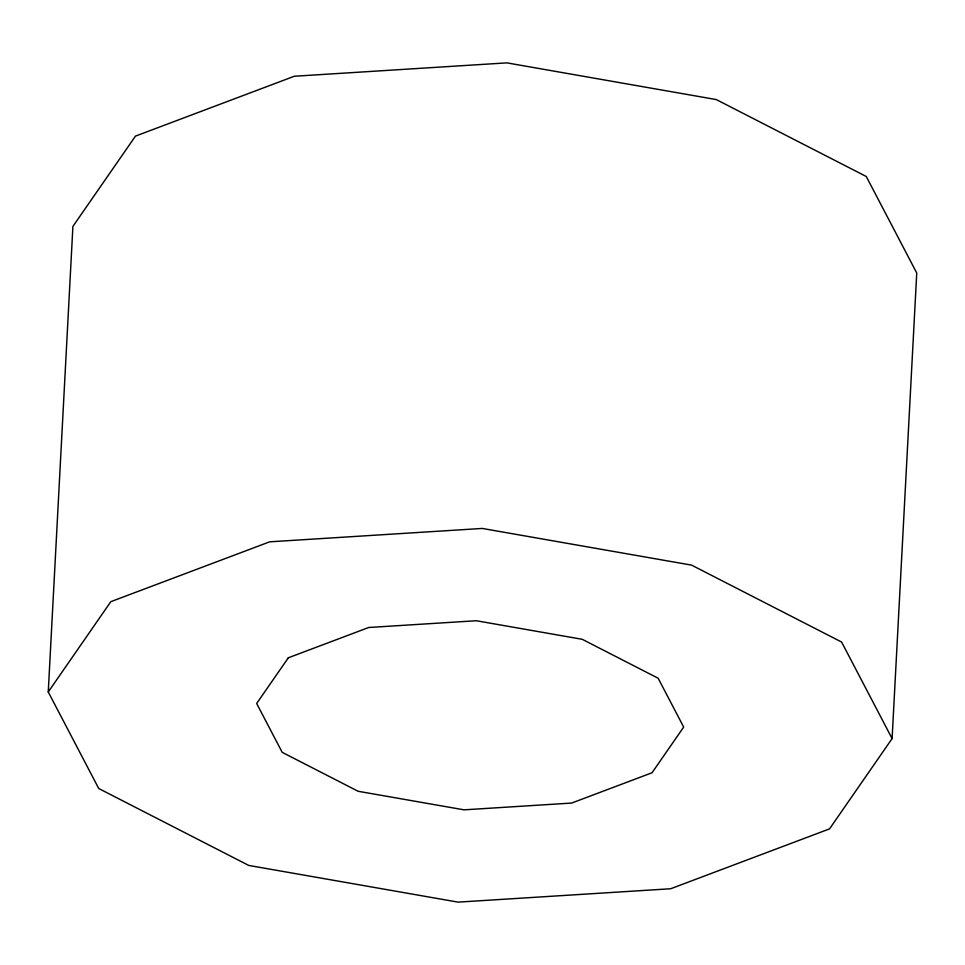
<?xml version="1.0" encoding="UTF-8"?>
<svg xmlns="http://www.w3.org/2000/svg" width="965" height="965" viewBox="0 0 965 965"><rect width="100%" height="100%" fill="white"/><g stroke="black" fill="none" stroke-linecap="round" stroke-linejoin="round"><path stroke-width="1.45" d="M48.25 691.977L72.906 226.401L135.474 136.113L294.325 76.247L506.902 62.87L716.247 99.564L866.268 176.486L916.75 273.023L892.094 738.599L829.526 828.887L670.675 888.753L458.098 902.13L248.753 865.436L98.732 788.514L48.25 691.977L110.818 601.678L269.681 541.823L482.259 528.446L691.603 565.128L841.613 642.051L892.094 738.599M288.33 657.792L256.666 703.485L282.214 752.35L358.124 791.276L464.056 809.84L571.642 803.061L652.026 772.772L683.69 727.079L658.142 678.226L582.221 639.3L476.288 620.736L368.714 627.503L288.33 657.792"/></g></svg>
